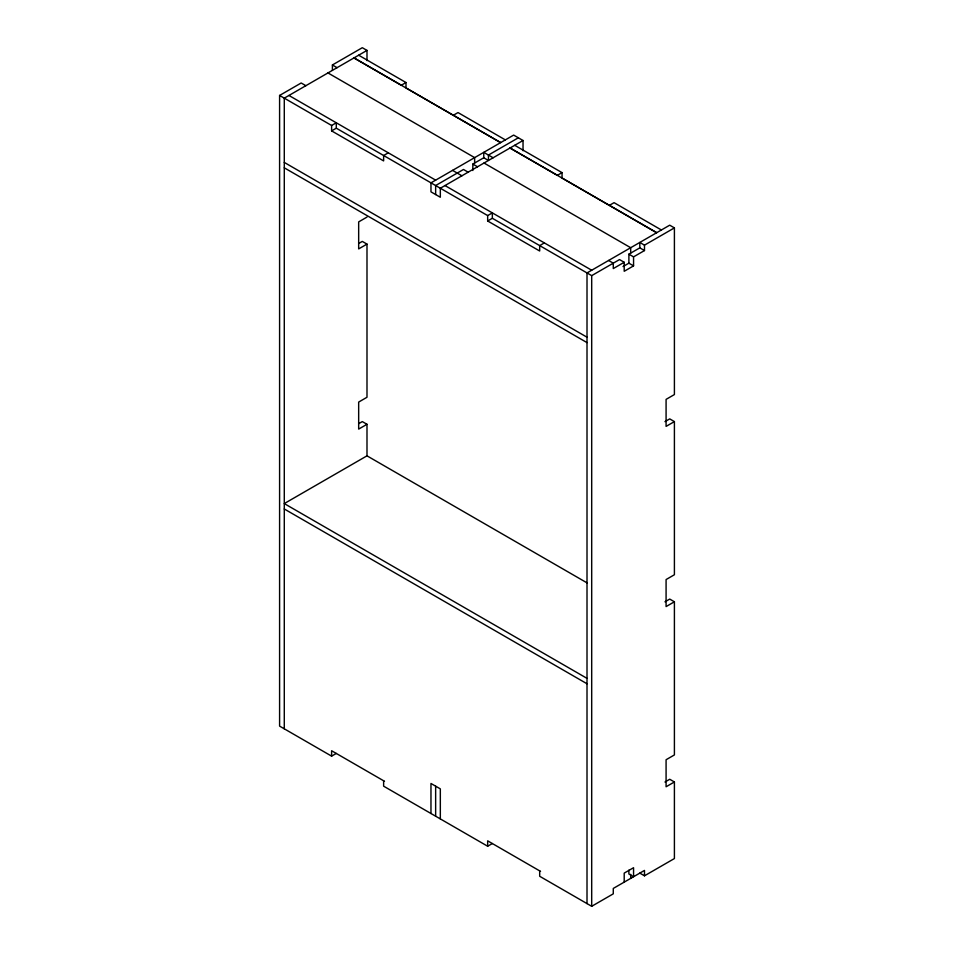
<?xml version="1.0" encoding="UTF-8"?>
<svg xmlns="http://www.w3.org/2000/svg" width="954" height="954" viewBox="0 0 954 954"><rect width="100%" height="100%" fill="white"/><g stroke="black" fill="none" stroke-linecap="round" stroke-linejoin="round"><path stroke-width="1.43" d="M474.639 163.027L474.639 157.625L327.961 72.933M336.285 753.445L331.61 756.14L279.594 726.113L279.594 95.448L301.19 82.986L305.864 85.693M332.397 70.369L332.397 64.967L362.305 47.7L366.992 50.407L366.992 60.627M366.992 50.407L284.28 98.155L284.28 728.82M331.61 125.475L336.285 122.792L336.297 128.182L331.61 130.889L331.61 125.475L279.594 95.448M353.97 57.92L500.647 142.611L405.999 87.947L405.999 82.533L401.312 85.24L353.982 57.908M388.302 152.819L383.627 155.514L383.627 160.916L331.61 130.889M453.329 115.267L458.015 112.572L505.346 139.892M366.992 217.083L358.668 221.888L358.668 248.911L366.992 244.105L366.992 397.269L358.668 402.075L358.668 429.097L366.992 424.291L366.992 455.833L587.27 583.013M472.838 170.504L472.838 164.076L483.761 157.768L488.448 160.463L488.448 155.061L518.356 137.793M523.03 140.5L440.331 188.248L440.331 197.251L430.969 191.849L430.969 182.846L513.669 135.086L523.03 140.5L523.03 150.72M358.74 243.461L362.305 241.41L366.992 244.105M487.661 215.58L492.336 212.885L492.347 218.275L487.661 220.982L487.661 215.58L336.297 128.182M510.02 148.013L656.698 232.704L562.049 178.04L562.049 172.626L557.363 175.333L510.032 148.001M544.34 242.912L539.678 245.607L539.678 251.009L487.661 220.982M609.379 205.36L614.066 202.665L661.396 229.986M492.347 218.275L591.695 275.634L619.528 259.571L624.202 262.278L624.202 271.282L633.563 265.88L633.563 256.864L644.487 250.556L644.487 245.154L674.406 227.887L674.406 394.562L666.083 399.368L666.083 426.39L674.406 421.596L674.406 574.749L666.083 579.555L666.083 606.589L674.406 601.783L674.406 754.936L666.083 759.742L666.083 786.776L674.406 781.97L674.406 858.552L644.487 875.82L639.812 873.113M623.034 266.548L628.889 263.173L628.889 254.169L639.812 247.861L644.487 250.556M624.202 262.278L613.279 268.575L613.279 263.173L608.604 260.466M358.74 423.648L362.305 421.596L366.992 424.291M366.992 455.833L284.28 503.581L587.008 678.366M664.962 421.632L669.72 418.889L674.406 421.596M664.962 601.819L669.72 599.076L674.406 601.783M383.627 780.766L383.627 786.179L487.661 846.234L492.336 843.539M664.962 782.018L669.72 779.263L674.406 781.97M539.678 870.859L539.678 876.273L591.695 906.3L613.279 893.838L613.279 888.436L644.487 870.418L644.487 875.82M674.406 227.887L669.72 225.18L587.008 272.939L587.008 903.593M358.668 55.213L405.999 82.533M514.707 145.306L562.049 172.626M332.397 64.967L337.072 67.674M493.123 157.768L483.761 152.354L483.761 157.768M644.487 245.154L639.812 242.447L639.812 247.861M484.012 163.027L630.689 247.718L630.689 253.12M472.838 164.076L477.525 166.771M628.889 254.169L633.563 256.864M628.889 263.173L633.563 265.88M468.152 172.173L463.477 169.478L435.644 185.541L435.644 194.556M452.554 170.372L461.915 175.786M288.943 95.46L435.644 180.139M444.993 185.553L591.695 270.232M284.28 162.418L587.008 337.203M284.28 167.821L587.008 342.605M284.28 508.983L587.008 683.768M384.498 781.278L331.61 750.738L331.61 756.14M540.536 871.372L487.661 840.832L487.661 846.234M630.689 874.329L630.689 878.384M628.889 870.155L628.889 874.019L633.563 876.714L633.563 867.711L624.202 873.113L624.202 882.128M591.695 275.634L591.695 906.3M440.331 818.914L440.331 788.875L430.969 783.472L430.969 813.5M435.644 786.179L435.644 816.207"/></g></svg>
